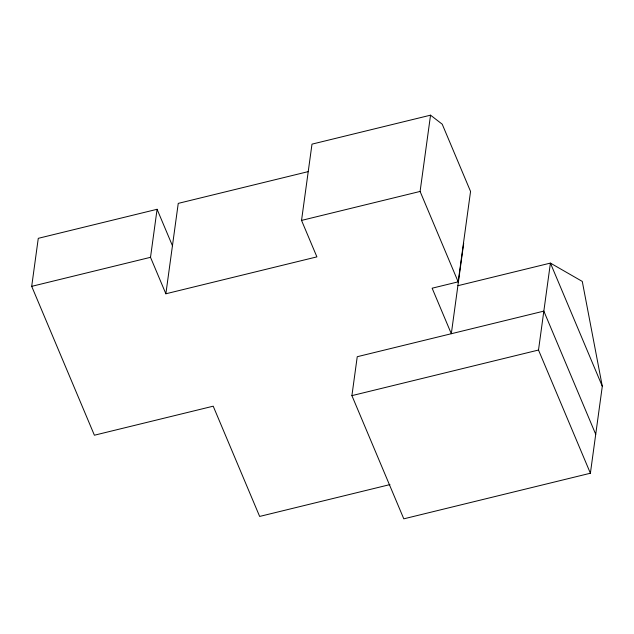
<?xml version="1.0" encoding="UTF-8"?>
<svg xmlns="http://www.w3.org/2000/svg" width="634" height="634" viewBox="0 0 634 634"><rect width="100%" height="100%" fill="white"/><g stroke="black" fill="none" stroke-linecap="round" stroke-linejoin="round"><path stroke-width="0.95" d="M389.965 484.59L259.647 516.433L213.214 406.188L94.395 435.217L31.7 286.346L38.278 238.329L157.089 209.291L172.448 245.754M463.692 243.329L451.313 333.73L432.142 288.201L458.168 281.845L470.555 191.444L442.223 124.193L430.541 115.174L311.991 144.14L301.538 220.41L316.897 256.873L165.87 293.78L150.512 257.317L157.089 209.291M165.87 293.78L178.249 203.379L308.116 171.648M457.891 285.704L550.415 263.094L582.281 281.425L602.3 386.288L590.389 473.233L403.795 518.826L351.91 395.632L357.243 356.712L543.837 311.12L595.722 434.314M458.168 281.845L420.096 191.444L430.541 115.174M590.389 473.233L538.504 350.039L550.415 263.094L602.3 386.288M31.7 286.346L150.512 257.317M301.538 220.41L420.096 191.444M351.91 395.632L538.504 350.039"/></g></svg>
